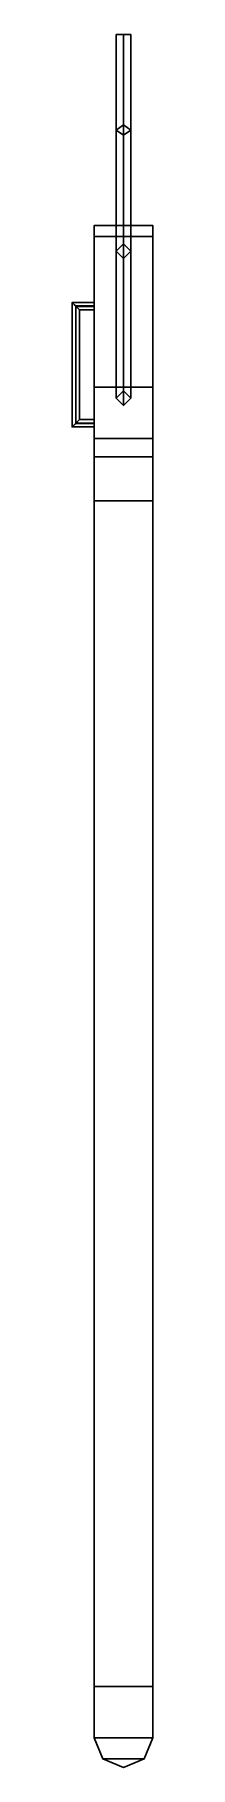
# Model space of a CAD drawing. Extents: x -0.14 to 0.08, y -0.08 to 4.64.
import ezdxf

# ---------------------------------------------------------------- set-up
doc = ezdxf.new("R2010")
doc.units = 0
doc.layers.add('TRAIL', color=6, linetype='CONTINUOUS')

msp = doc.modelspace()

# ---------------------------------------------------------------- linework, layer by layer
at = {"layer": 'TRAIL'}
for points in [[(0, 4.64, 0.57), (-0.02, 4.64, 0.55), (-0.02, 4.38, 0.52), (0, 4.3659, 0.5341)], [(-0.02, 4.64, 0.55), (0, 4.64, 0.53), (0, 4.3941, 0.5059), (-0.02, 4.38, 0.52)], [(0.02, 4.64, 0.55), (0, 4.64, 0.53), (-0.02, 4.64, 0.55), (0, 4.64, 0.57)], [(0.02, 4.64, 0.55), (0, 4.64, 0.57), (0, 4.3659, 0.5341), (0.02, 4.38, 0.52)], [(0, 4.64, 0.53), (0.02, 4.64, 0.55), (0.02, 4.38, 0.52), (0, 4.3941, 0.5059)], [(-0.02, 4.38, 0.52), (0, 4.3941, 0.5059), (0, 4.07, 0.21), (-0.02, 4.05, 0.23)], [(0, 4.3941, 0.5059), (0.02, 4.38, 0.52), (0.02, 4.05, 0.23), (0, 4.07, 0.21)], [(0, 4.3659, 0.5341), (-0.02, 4.38, 0.52), (-0.02, 4.05, 0.23), (0, 4.03, 0.25)], [(0.02, 4.38, 0.52), (0, 4.3659, 0.5341), (0, 4.03, 0.25), (0.02, 4.05, 0.23)], [(-0.08, 4.12, 0.16), (-0.08, 4.12, 0.11), (-0.08, 3.68), (-0.08, 4.09, 0.16)], [(-0.08, 3.68), (-0.08, 4.12, 0.11), (0.08, 4.12, 0.11), (0.08, 3.68)], [(0.08, 4.12, 0.16), (0.08, 4.12, 0.11), (-0.08, 4.12, 0.11), (-0.08, 4.12, 0.16)], [(0.08, 4.09, 0.16), (0.08, 4.12, 0.16), (-0.08, 4.12, 0.16), (-0.08, 4.09, 0.16)], [(0.08, 3.68), (0.08, 4.12, 0.11), (0.08, 4.12, 0.16), (0.08, 4.09, 0.16)], [(-0.08, 4.09, 0.16), (-0.08, 3.68), (-0.08, 3.37, 0.05), (-0.08, 3.37, 0.23)], [(0.08, 3.37, 0.23), (0.08, 4.09, 0.16), (-0.08, 4.09, 0.16), (-0.08, 3.37, 0.23)], [(-0.02, 4.05, 0.23), (0, 4.07, 0.21), (0, 3.67, 0.21), (-0.02, 3.65, 0.23)], [(0, 4.07, 0.21), (0.02, 4.05, 0.23), (0.02, 3.65, 0.23), (0, 3.67, 0.21)], [(0.08, 3.37, 0.05), (0.08, 3.68), (0.08, 4.09, 0.16), (0.08, 3.37, 0.23)], [(0, 4.03, 0.25), (-0.02, 4.05, 0.23), (-0.02, 3.65, 0.23), (0, 3.63, 0.25)], [(0.02, 4.05, 0.23), (0, 4.03, 0.25), (0, 3.63, 0.25), (0.02, 3.65, 0.23)], [(-0.08, 3.9009, 0.16), (-0.08, 3.91, 0.1491), (-0.14, 3.91, 0.1491), (-0.13, 3.9009, 0.16)], [(-0.08, 3.91, 0.1491), (-0.08, 3.8991, 0.14), (-0.13, 3.8991, 0.14), (-0.14, 3.91, 0.1491)], [(-0.13, 3.9009, 0.16), (-0.14, 3.91, 0.1491), (-0.14, 3.5713, 0.1788), (-0.13, 3.5821, 0.1879)], [(-0.14, 3.91, 0.1491), (-0.13, 3.8991, 0.14), (-0.13, 3.5803, 0.1679), (-0.14, 3.5713, 0.1788)], [(-0.08, 3.89, 0.1509), (-0.08, 3.9009, 0.16), (-0.13, 3.9009, 0.16), (-0.12, 3.89, 0.1509)], [(-0.12, 3.89, 0.1509), (-0.13, 3.9009, 0.16), (-0.13, 3.5821, 0.1879), (-0.12, 3.5912, 0.177)], [(-0.08, 3.8991, 0.14), (-0.08, 3.89, 0.1509), (-0.12, 3.89, 0.1509), (-0.13, 3.8991, 0.14)], [(-0.13, 3.8991, 0.14), (-0.12, 3.89, 0.1509), (-0.12, 3.5912, 0.177), (-0.13, 3.5803, 0.1679)], [(0.08, 3.68), (0.08, 3.54, -0.18), (-0.08, 3.54, -0.18), (-0.08, 3.68)], [(-0.08, 3.68), (-0.08, 3.54, -0.18), (-0.08, 3.49, -0.18), (-0.08, 3.37, 0.05)], [(0, 3.67, 0.2), (-0.02, 3.65, 0.2), (-0.02, 3.65, 0.23), (0, 3.67, 0.21)], [(-0.02, 3.65, 0.2), (0, 3.63, 0.2), (0, 3.63, 0.25), (-0.02, 3.65, 0.23)], [(0.02, 3.65, 0.2), (0, 3.67, 0.2), (0, 3.67, 0.21), (0.02, 3.65, 0.23)], [(0, 3.63, 0.2), (0.02, 3.65, 0.2), (0.02, 3.65, 0.23), (0, 3.63, 0.25)], [(0.08, 3.49, -0.18), (0.08, 3.54, -0.18), (0.08, 3.68), (0.08, 3.37, 0.05)], [(-0.08, 3.5821, 0.1879), (-0.08, 3.5912, 0.177), (-0.12, 3.5912, 0.177), (-0.13, 3.5821, 0.1879)], [(-0.08, 3.5912, 0.177), (-0.08, 3.5803, 0.1679), (-0.13, 3.5803, 0.1679), (-0.12, 3.5912, 0.177)], [(-0.08, 3.5713, 0.1788), (-0.08, 3.5821, 0.1879), (-0.13, 3.5821, 0.1879), (-0.14, 3.5713, 0.1788)], [(-0.08, 3.5803, 0.1679), (-0.08, 3.5713, 0.1788), (-0.14, 3.5713, 0.1788), (-0.13, 3.5803, 0.1679)], [(-0.08, 3.49, -0.18), (-0.08, 3.54, -0.18), (0.08, 3.54, -0.18), (0.08, 3.49, -0.18)], [(-0.08, 3.37, 0.05), (-0.08, 3.49, -0.18), (0.08, 3.49, -0.18), (0.08, 3.37, 0.05)], [(-0.08, 3.37, 0.05), (-0.08, 0.14, 0.67), (-0.08, 0.14, 0.97), (-0.08, 3.37, 0.23)], [(0.08, 3.37, 0.05), (0.08, 0.14, 0.67), (-0.08, 0.14, 0.67), (-0.08, 3.37, 0.05)], [(-0.08, 3.37, 0.23), (-0.08, 0.14, 0.97), (0.08, 0.14, 0.97), (0.08, 3.37, 0.23)], [(0.08, 0.14, 0.97), (0.08, 0.14, 0.67), (0.08, 3.37, 0.05), (0.08, 3.37, 0.23)], [(-0.08, 0.14, 0.94), (-0.08, 0.14, 0.86), (0.08, 0.14, 0.86), (0.08, 0.14, 0.94)], [(0.08, 0, 1), (0.08, 0.14, 0.97), (-0.08, 0.14, 0.97), (-0.08, 0, 1)], [(-0.08, 0.14, 0.97), (-0.08, 0.14, 0.94), (-0.08, 0, 0.97), (-0.08, 0, 1)], [(-0.08, 0, 0.97), (-0.08, 0.14, 0.94), (0.08, 0.14, 0.94), (0.08, 0, 0.97)], [(-0.08, 0.14, 0.7), (-0.08, 0.14, 0.67), (-0.08, 0, 0.57), (-0.08, 0, 0.6)], [(-0.08, 0, 0.57), (-0.08, 0.14, 0.67), (0.08, 0.14, 0.67), (0.08, 0, 0.57)], [(0.08, 0, 0.6), (0.08, 0.14, 0.7), (-0.08, 0.14, 0.7), (-0.08, 0, 0.6)], [(-0.08, 0, 0.71), (-0.08, 0.14, 0.71), (0.08, 0.14, 0.71), (0.08, 0, 0.71)], [(-0.08, 0.14, 0.86), (-0.08, 0.14, 0.71), (-0.08, 0, 0.71), (-0.08, 0, 0.86)], [(0.08, 0, 0.86), (0.08, 0.14, 0.86), (-0.08, 0.14, 0.86), (-0.08, 0, 0.86)], [(-0.08, 0.14, 0.71), (-0.08, 0.14, 0.7), (0.08, 0.14, 0.7), (0.08, 0.14, 0.71)], [(0.08, 0, 0.97), (0.08, 0.14, 0.94), (0.08, 0.14, 0.97), (0.08, 0, 1)], [(0.08, 0, 0.57), (0.08, 0.14, 0.67), (0.08, 0.14, 0.7), (0.08, 0, 0.6)], [(0.08, 0, 0.71), (0.08, 0.14, 0.71), (0.08, 0.14, 0.86), (0.08, 0, 0.86)], [(-0.08, 0, 0.97), (-0.0566, -0.0566, 0.97), (-0.0566, -0.0566, 1), (-0.08, 0, 1)], [(-0.08, 0, 0.57), (-0.0566, -0.0566, 0.57), (-0.0566, -0.0566, 0.6), (-0.08, 0, 0.6)], [(-0.08, 0, 0.71), (-0.0566, -0.0566, 0.71), (-0.0566, -0.0566, 0.86), (-0.08, 0, 0.86)], [(0.0566, -0.0566, 0.97), (0.08, 0, 0.97), (0.08, 0, 1), (0.0566, -0.0566, 1)], [(0.0566, -0.0566, 0.57), (0.08, 0, 0.57), (0.08, 0, 0.6), (0.0566, -0.0566, 0.6)], [(0.0566, -0.0566, 0.71), (0.08, 0, 0.71), (0.08, 0, 0.86), (0.0566, -0.0566, 0.86)], [(0.0566, -0.0566, 1), (0.08, 0, 1), (-0.08, 0, 1), (-0.0566, -0.0566, 1)], [(-0.0566, -0.0566, 0.97), (-0.08, 0, 0.97), (0.08, 0, 0.97), (0.0566, -0.0566, 0.97)], [(-0.0566, -0.0566, 0.57), (-0.08, 0, 0.57), (0.08, 0, 0.57), (0.0566, -0.0566, 0.57)], [(0.0566, -0.0566, 0.6), (0.08, 0, 0.6), (-0.08, 0, 0.6), (-0.0566, -0.0566, 0.6)], [(0.0566, -0.0566, 0.86), (0.08, 0, 0.86), (-0.08, 0, 0.86), (-0.0566, -0.0566, 0.86)], [(-0.0566, -0.0566, 0.71), (-0.08, 0, 0.71), (0.08, 0, 0.71), (0.0566, -0.0566, 0.71)], [(-0.0566, -0.0566, 0.97), (0, -0.08, 0.97), (0, -0.08, 1), (-0.0566, -0.0566, 1)], [(-0.0566, -0.0566, 0.57), (0, -0.08, 0.57), (0, -0.08, 0.6), (-0.0566, -0.0566, 0.6)], [(-0.0566, -0.0566, 0.71), (0, -0.08, 0.71), (0, -0.08, 0.86), (-0.0566, -0.0566, 0.86)], [(0, -0.08, 1), (0.0566, -0.0566, 1), (-0.0566, -0.0566, 1), (0, -0.08, 1)], [(0, -0.08, 0.97), (-0.0566, -0.0566, 0.97), (0.0566, -0.0566, 0.97), (0, -0.08, 0.97)], [(0, -0.08, 0.57), (-0.0566, -0.0566, 0.57), (0.0566, -0.0566, 0.57), (0, -0.08, 0.57)], [(0, -0.08, 0.6), (0.0566, -0.0566, 0.6), (-0.0566, -0.0566, 0.6), (0, -0.08, 0.6)], [(0, -0.08, 0.86), (0.0566, -0.0566, 0.86), (-0.0566, -0.0566, 0.86), (0, -0.08, 0.86)], [(0, -0.08, 0.71), (-0.0566, -0.0566, 0.71), (0.0566, -0.0566, 0.71), (0, -0.08, 0.71)], [(0, -0.08, 0.97), (0.0566, -0.0566, 0.97), (0.0566, -0.0566, 1), (0, -0.08, 1)], [(0, -0.08, 0.57), (0.0566, -0.0566, 0.57), (0.0566, -0.0566, 0.6), (0, -0.08, 0.6)], [(0, -0.08, 0.71), (0.0566, -0.0566, 0.71), (0.0566, -0.0566, 0.86), (0, -0.08, 0.86)]]:
    msp.add_3dface(points, dxfattribs=at)

doc.saveas('drawing.dxf')
